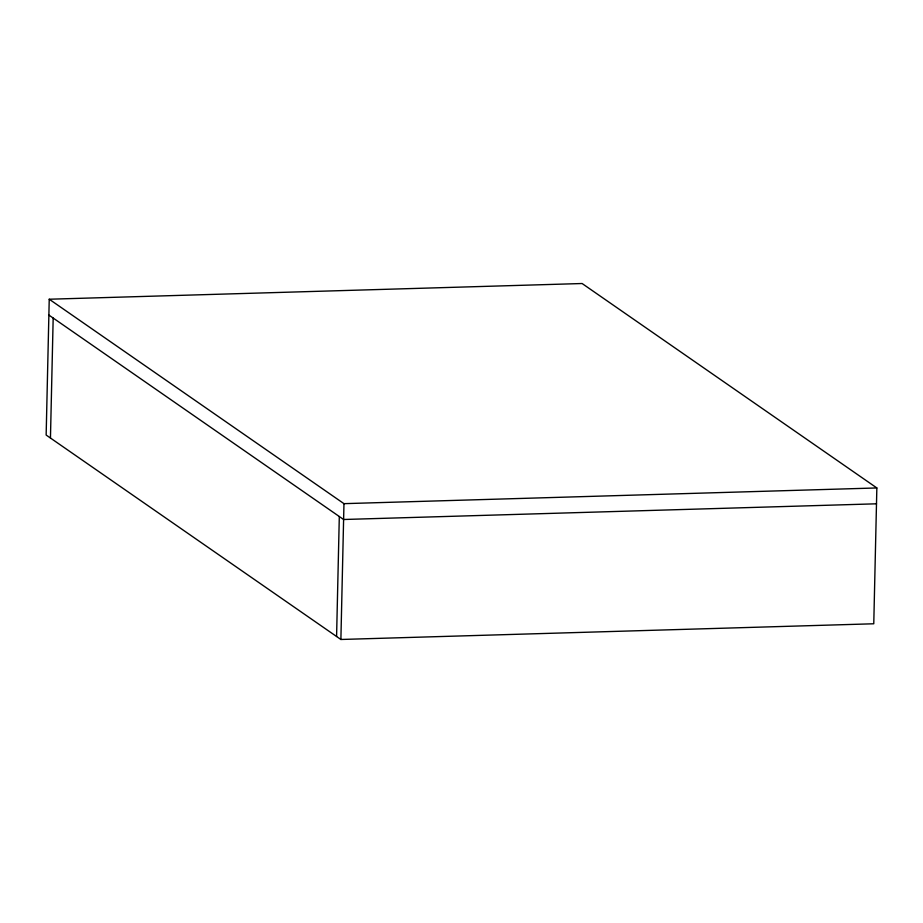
<?xml version="1.0" encoding="UTF-8"?>
<svg xmlns="http://www.w3.org/2000/svg" width="923" height="923" viewBox="0 0 923 923"><rect width="100%" height="100%" fill="white"/><g stroke="black" fill="none" stroke-linecap="round" stroke-linejoin="round"><path stroke-width="1.38" d="M49.231 299.225L46.15 435.045L340.887 639.477L873.769 623.775L876.85 487.955L582.113 283.523L49.231 299.225L343.967 503.658L876.85 487.955M50.453 438.021L53.176 318.054M336.583 636.489L339.306 516.522M340.887 639.477L343.967 503.658M876.492 503.808L343.61 519.499L48.873 315.066"/></g></svg>
